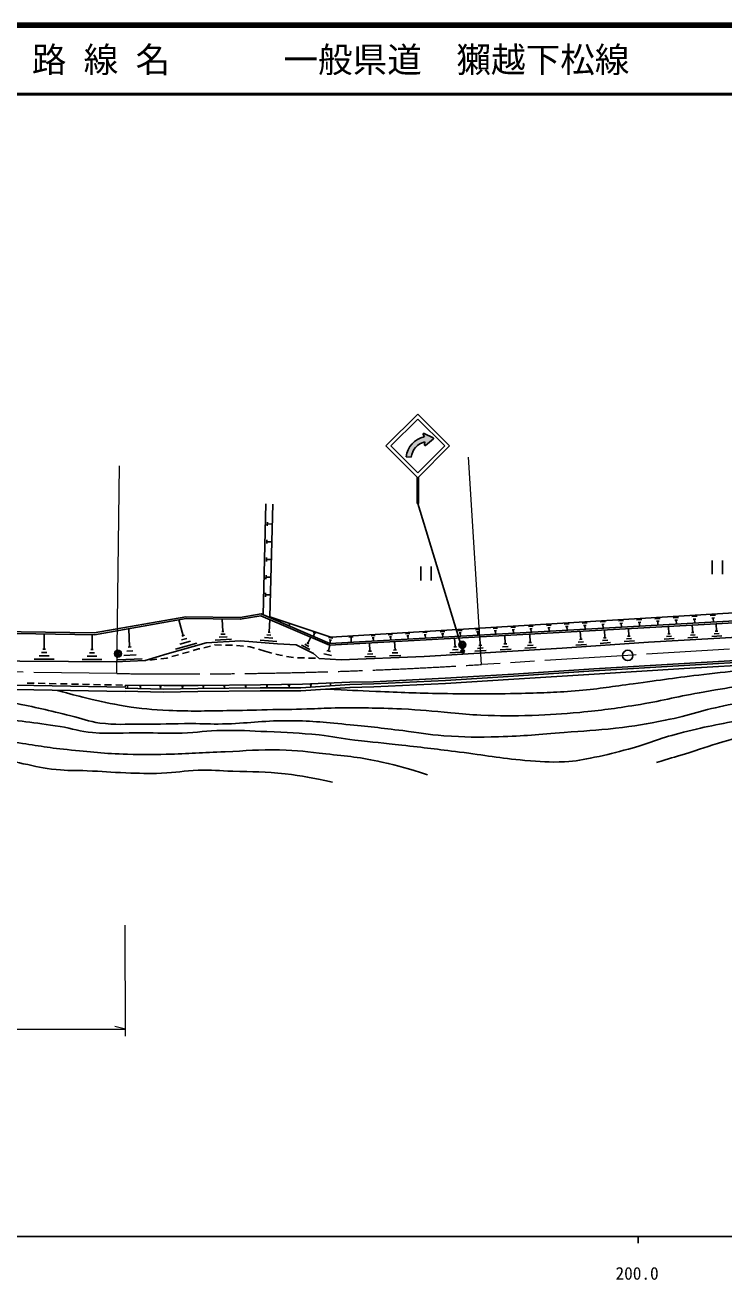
# Model space of a CAD drawing. Units: millimetres, scale not verified. Extents: x 40000 to 680000, y 20000 to 380000.
# Drawn here: x 179408 to 280389, y 198715 to 380000 of the extents above; entities that cross this region are included whole.
import ezdxf
from ezdxf.enums import TextEntityAlignment as Align

# ---------------------------------------------------------------- set-up
doc = ezdxf.new("R2010")
doc.units = ezdxf.units.MM
doc.header["$LTSCALE"] = 1000
doc.header["$PDMODE"] = 32
doc.header["$PDSIZE"] = 500
doc.linetypes.add('CHAIN', pattern=[18.5, 12, -1.5, 3.5, -1.5])
for name, color, linetype, lineweight in [('M-BGD', 7, 'Continuous', 25), ('M-BMK', 2, 'CHAIN', 13), ('M-BMK-SRVR', 3, 'Continuous', 25), ('M-STR-HTXT', 7, 'Continuous', 13), ('M-STR-STRC', 7, 'Continuous', 25), ('M-TTL', 2, 'Continuous', 140), ('M-TTL-BAND', 7, 'Continuous', 25), ('M-TTL-LINE', 7, 'Continuous', 50)]:
    doc.layers.add(name, color=color, linetype=linetype, lineweight=lineweight)
doc.layers.add('M-TTL-TXT', color=7, linetype='Continuous')
doc.styles.add('ＭＳ ゴシック', font='')
doc.styles.get('ＭＳ ゴシック').set_extended_font_data('MS Gothic')

msp = doc.modelspace()

# ---------------------------------------------------------------- hatches: boundary and pattern name
at = {"layer": 'M-STR-STRC'}
for points in [[(235200, 317561), (234483, 317643, -0.32224), (237100, 320517), (236914, 320862, -0.6929), (237066, 320998), (238380, 320371, -0.50861), (238418, 320215), (237277, 319275, -0.63329), (237104, 319376), (237184, 319793, 0.31592)], [(236256, 314699), (236156, 314598), (236056, 314699), (236052, 310875), (236252, 310875)]]:
    msp.add_hatch(color=256, dxfattribs=at).paths.add_polyline_path(points)

# ---------------------------------------------------------------- linework, layer by layer
at = {"layer": 'M-BGD'}
for p, q in [((213787, 294818), (214185, 310813)), ((214779, 294490), (215184, 310788)), ((214406, 307646), (214420, 308206)), ((214413, 307926), (215113, 307909)), ((214342, 305087), (214356, 305647)), ((214349, 305367), (215049, 305350)), ((214279, 302528), (214293, 303088)), ((214286, 302808), (214985, 302791)), ((236590, 301775), (236591, 299775)), ((238090, 301776), (238091, 299776)), ((278691, 302664), (278692, 300664)), ((280191, 302665), (280192, 300665)), ((214215, 299969), (214229, 300529)), ((214222, 300249), (214922, 300231)), ((214152, 297410), (214165, 297969)), ((214158, 297690), (214858, 297672)), ((202257, 291787), (201613, 294076)), ((207987, 292399), (207888, 294194)), ((213493, 294661), (223405, 290409)), ((213525, 294930), (223451, 290672)), ((214663, 292275), (214792, 294104)), ((308101, 295116), (223405, 290409)), ((308085, 295376), (223451, 290672)), ((262519, 293770), (263259, 293815)), ((265144, 293918), (265887, 293963)), ((267777, 294075), (268527, 294120)), ((267987, 293711), (268362, 293734)), ((268175, 293722), (268209, 293159)), ((270421, 294230), (271177, 294275)), ((270633, 293863), (271011, 293886)), ((270822, 293874), (270856, 293307)), ((273077, 294381), (273837, 294427)), ((273290, 294013), (273670, 294036)), ((273480, 294024), (273515, 293454)), ((275737, 294549), (276513, 294596)), ((275954, 294173), (276342, 294196)), ((276148, 294185), (276184, 293603)), ((278412, 294708), (279196, 294756)), ((278632, 294328), (279024, 294352)), ((278828, 294340), (278863, 293752)), ((124055, 292986), (189422, 291920)), ((124059, 293246), (189401, 292180)), ((182169, 289844), (182173, 292038)), ((189086, 289773), (189109, 291925)), ((194506, 290154), (194398, 292800)), ((208308, 292017), (207710, 291984)), ((208136, 292408), (207837, 292391)), ((214939, 291847), (214329, 291890)), ((214815, 292264), (214510, 292286)), ((217524, 293437), (217686, 293384)), ((217605, 293410), (217538, 293208)), ((221044, 292274), (221457, 292137)), ((221250, 292205), (221080, 291689)), ((231880, 291919), (232502, 291957)), ((234374, 292077), (235011, 292115)), ((236878, 292234), (237530, 292274)), ((237061, 291918), (237387, 291938)), ((237224, 291928), (237254, 291439)), ((239407, 292362), (240049, 292401)), ((239587, 292051), (239908, 292070)), ((239747, 292060), (239777, 291579)), ((241936, 292512), (242585, 292552)), ((242118, 292197), (242442, 292217)), ((242280, 292207), (242310, 291720)), ((244480, 292652), (245128, 292691)), ((244661, 292338), (244985, 292357)), ((244823, 292347), (244853, 291861)), ((247024, 292814), (247688, 292854)), ((247210, 292492), (247542, 292512)), ((247376, 292502), (247406, 292003)), ((249576, 292982), (250261, 293023)), ((249768, 292650), (250110, 292670)), ((249939, 292660), (249970, 292146)), ((252146, 293133), (252838, 293175)), ((252399, 290813), (252326, 292016)), ((252340, 292797), (252686, 292818)), ((252513, 292808), (252544, 292289)), ((254729, 293281), (255424, 293323)), ((254924, 292943), (255271, 292965)), ((255097, 292954), (255129, 292432)), ((257316, 293441), (258024, 293484)), ((257515, 293097), (257869, 293119)), ((257692, 293108), (257724, 292577)), ((259696, 291257), (259613, 292421)), ((259914, 293600), (260635, 293644)), ((260116, 293251), (260477, 293273)), ((260297, 293262), (260329, 292722)), ((262727, 293411), (263097, 293433)), ((262912, 293422), (262945, 292867)), ((263202, 291484), (263121, 292616)), ((265352, 293558), (265723, 293581)), ((265538, 293570), (265572, 293013)), ((266665, 291709), (266587, 292809)), ((272621, 292063), (272262, 292043)), ((272441, 292053), (272383, 293131)), ((276259, 291901), (275539, 291862)), ((276059, 292251), (275699, 292232)), ((275879, 292241), (275821, 293322)), ((279702, 292088), (278979, 292049)), ((279502, 292440), (279141, 292420)), ((279321, 292430), (279262, 293513)), ((194727, 290163), (194286, 290145)), ((204213, 290691), (201161, 289832)), ((203307, 290985), (201781, 290555)), ((202782, 291386), (202019, 291171)), ((202448, 291841), (202067, 291733)), ((209249, 291269), (206856, 291137)), ((208629, 291635), (207433, 291569)), ((215796, 290970), (213358, 291142)), ((215215, 291419), (213996, 291506)), ((220539, 289804), (219365, 290401)), ((220395, 290247), (219808, 290545)), ((220397, 290615), (220104, 290764)), ((220250, 290690), (220698, 291570)), ((223260, 291521), (223897, 291417)), ((223272, 289584), (223461, 290412)), ((223367, 291176), (223685, 291124)), ((223526, 291150), (223448, 290672)), ((226210, 291564), (226801, 291600)), ((226505, 291582), (226550, 290844)), ((229245, 289547), (229195, 290731)), ((229398, 291758), (230001, 291794)), ((229567, 291465), (229869, 291483)), ((229718, 291474), (229745, 291022)), ((232054, 291617), (232365, 291636)), ((232210, 291627), (232238, 291160)), ((232861, 289718), (232810, 290932)), ((234552, 291768), (234871, 291787)), ((234712, 291777), (234741, 291299)), ((241761, 290192), (241350, 290167)), ((241555, 290180), (241481, 291414)), ((245387, 290404), (244980, 290379)), ((245184, 290392), (245110, 291615)), ((249227, 290223), (248418, 290174)), ((249000, 290615), (248596, 290591)), ((248798, 290603), (248725, 291816)), ((253249, 290059), (251645, 289963)), ((252824, 290436), (252022, 290388)), ((252599, 290825), (252198, 290801)), ((260527, 290536), (258975, 290426)), ((260112, 290897), (259335, 290841)), ((259890, 291271), (259502, 291243)), ((264010, 290783), (262501, 290676)), ((263606, 291134), (262851, 291080)), ((263390, 291498), (263013, 291471)), ((267450, 291028), (265984, 290924)), ((267057, 291368), (266324, 291316)), ((266848, 291722), (266481, 291696)), ((273199, 291374), (271762, 291296)), ((272820, 291713), (272102, 291674)), ((276639, 291560), (275198, 291482)), ((280083, 291747), (278638, 291668)), ((183628, 288379), (180703, 288385)), ((182898, 288868), (181435, 288871)), ((182533, 289356), (181802, 289358)), ((182351, 289844), (181986, 289845)), ((190505, 288323), (187636, 288354)), ((189793, 288809), (188358, 288824)), ((189439, 289291), (188722, 289299)), ((189265, 289771), (188906, 289775)), ((196342, 288463), (192815, 288318)), ((195436, 289015), (193673, 288942)), ((194971, 289584), (194090, 289548)), ((223698, 288906), (222594, 289158)), ((223548, 289521), (222996, 289647)), ((230067, 288790), (228488, 288724)), ((229656, 289168), (228867, 289135)), ((229442, 289555), (229047, 289538)), ((233704, 288943), (232085, 288875)), ((233282, 289330), (232473, 289296)), ((233063, 289726), (232658, 289709)), ((242427, 289407), (240782, 289308)), ((241991, 289793), (241169, 289744)), ((246048, 289625), (244417, 289527)), ((245616, 290008), (244800, 289959)), ((249656, 289843), (248038, 289745)), ((193877, 284354), (193897, 284632)), ((217391, 284634), (217698, 284640)), ((217544, 284637), (217552, 284253)), ((226330, 285055), (219484, 284805)), ((220560, 284719), (220854, 284725)), ((220707, 284722), (220715, 284355)), ((223422, 284823), (223637, 284827)), ((223529, 284825), (223535, 284556)), ((194087, 284480), (194310, 284485)), ((194198, 284482), (194204, 284204)), ((195952, 284463), (196203, 284468)), ((196077, 284465), (196084, 284151)), ((198824, 284436), (199116, 284442)), ((198970, 284439), (198978, 284075)), ((202016, 284437), (202277, 284442)), ((202147, 284440), (202154, 284113)), ((205048, 284449), (205280, 284454)), ((205164, 284451), (205170, 284162)), ((208095, 284479), (208317, 284483)), ((208206, 284481), (208212, 284203)), ((211168, 284509), (211390, 284513)), ((211279, 284511), (211285, 284233)), ((214227, 284548), (214463, 284553)), ((214345, 284551), (214351, 284256))]:
    msp.add_line(p, q, dxfattribs=at)
for points in [[(304150, 296455), (223607, 291572), (214779, 294490)], [(213525, 294930), (210471, 294420), (202654, 294524), (189401, 292180)], [(189422, 291920), (202675, 294264), (210491, 294160), (213493, 294661)], [(221884, 288513), (225086, 288281), (237079, 288784), (257039, 289987), (269509, 290873), (282360, 291570), (292123, 292232), (301475, 292849)], [(196748, 288179), (192434, 288002), (185701, 288074), (178629, 288090), (170071, 288350), (158530, 288429), (150734, 288636), (140646, 288774), (135406, 288855), (132171, 290179)], [(221884, 288513), (221072, 289197), (218560, 290473), (215859, 290598), (210551, 291040), (205588, 290766), (199948, 289179), (196748, 288179)], [(294839, 289029), (286213, 288463), (274623, 287776), (261590, 286990), (249977, 286236), (240119, 285629), (229777, 285141), (226330, 285055)], [(294859, 288730), (286232, 288163), (274641, 287476), (261609, 286691), (249995, 285937), (240135, 285330), (229788, 284841), (226337, 284756)], [(294888, 288281), (286260, 287714), (274668, 287027), (261637, 286241), (250024, 285488), (240160, 284880), (229804, 284391), (226349, 284306)], [(160388, 284976), (180679, 284594), (193877, 284354)], [(193892, 284209), (199375, 284064), (204380, 284153), (213376, 284257), (219261, 284252), (226337, 284756)], [(193897, 284632), (199455, 284582), (204402, 284591), (213444, 284679), (219484, 284805)], [(160376, 284326), (180667, 283944), (193865, 283704)], [(193880, 283759), (199373, 283613), (204386, 283703), (213379, 283807), (219276, 283802), (226369, 284307)]]:
    msp.add_lwpolyline(points, dxfattribs=at)
for centre, radius in [((242584, 290468), 500), ((242584, 290468), 360), ((242584, 290468), 200), ((242584, 290468), 60), ((192823, 289190), 500), ((192823, 289190), 360), ((192823, 289190), 200), ((192823, 289190), 60)]:
    msp.add_circle(centre, radius, dxfattribs=at)
for points, knots in [([(391911, 232181), (390772, 233298), (390459, 233613), (389577, 234576), (388569, 235678), (388062, 236347), (387107, 237495), (385838, 239020), (385085, 239841), (383890, 241424), (382613, 243114), (381971, 244116), (380787, 245873), (379831, 247290), (379425, 248174), (378391, 249535), (377594, 250584), (377074, 251114), (376189, 252090), (374731, 253701), (373879, 254571), (372381, 256143), (371139, 257446), (370423, 258157), (369179, 259459), (368265, 260415), (367761, 260959), (366856, 261925), (364941, 263970), (363993, 265239), (361971, 267180), (359750, 269311), (358353, 270337), (355991, 272312), (354965, 273169), (354398, 273659), (353334, 274469), (352510, 275096), (352067, 275488), (351155, 275980), (350163, 276514), (349502, 276585), (348481, 277062), (347218, 277652), (346553, 278070), (345319, 278720), (343954, 279441), (343104, 279705), (341827, 280572), (340591, 281411), (339984, 282003), (338891, 283022), (338053, 283804), (337749, 284421), (336841, 285121), (336126, 285671), (335666, 285921), (334825, 286249), (333805, 286646), (333182, 286714), (332130, 287014), (331417, 287218), (330962, 287194), (330306, 287539), (329441, 287994), (329368, 288842), (328480, 289248), (327646, 289630), (327095, 289643), (326183, 289736), (324879, 289869), (324138, 289683), (322828, 289628), (320720, 289540), (319540, 289461), (317434, 289323), (314382, 289124), (312677, 288955), (309627, 288733), (307006, 288543), (305536, 288466), (302916, 288267), (300501, 288083), (299152, 287930), (296736, 287756), (293779, 287543), (292117, 287506), (289161, 287275), (284591, 286919), (282030, 286706), (277475, 286190), (273489, 285738), (271272, 285355), (267293, 284843), (264236, 284449), (262534, 284126), (259463, 283861), (256223, 283582), (254397, 283543), (251146, 283456), (246644, 283336), (244120, 283356), (239617, 283424), (235890, 283479), (233804, 283590), (230079, 283739), (227267, 283852), (226377, 283891), (222880, 284058)], [0, 0, 0, 0, 1, 1, 1, 2, 2, 2, 3, 3, 3, 4, 4, 4, 5, 5, 5, 6, 6, 6, 7, 7, 7, 8, 8, 8, 9, 9, 9, 10, 10, 10, 11, 11, 11, 12, 12, 12, 13, 13, 13, 14, 14, 14, 15, 15, 15, 16, 16, 16, 17, 17, 17, 18, 18, 18, 19, 19, 19, 20, 20, 20, 21, 21, 21, 22, 22, 22, 23, 23, 23, 24, 24, 24, 25, 25, 25, 26, 26, 26, 27, 27, 27, 28, 28, 28, 29, 29, 29, 30, 30, 30, 31, 31, 31, 32, 32, 32, 33, 33, 33, 34, 34, 34, 35, 35, 35, 36, 36, 36, 36]), ([(325663, 284586), (325534, 285128), (325482, 285355), (325226, 285781), (324978, 286196), (324795, 286421), (324409, 286712), (323911, 287086), (323534, 287147), (322937, 287326), (322074, 287584), (321573, 287731), (320673, 287761), (320014, 287782), (319647, 287687), (318988, 287662), (317800, 287616), (317134, 287640), (315946, 287596), (313254, 287497), (311750, 287365), (309061, 287193), (306210, 287011), (304613, 286907), (301767, 286670), (298961, 286436), (297393, 286272), (294592, 285985), (292083, 285729), (290671, 285629), (288171, 285296), (283736, 284704), (281257, 284324), (276851, 283545), (273258, 282909), (271285, 282330), (267681, 281759), (264533, 281261), (262762, 281012), (259590, 280709), (256893, 280452), (255375, 280372), (252668, 280274), (249783, 280171), (248162, 280197), (245277, 280304), (243582, 280368), (242641, 280532), (240951, 280665), (238164, 280884), (236607, 281076), (233815, 281195), (230068, 281356), (227965, 281396), (224215, 281341), (222622, 281317), (221730, 281244), (220137, 281198), (217902, 281133), (216648, 281132), (214412, 281086), (212133, 281039), (210857, 280978), (208577, 280955), (205298, 280922), (203457, 280833), (200182, 280992), (197699, 281111), (196303, 281219), (193850, 281617), (191670, 281970), (190461, 282250), (188314, 282769), (186661, 283169), (186113, 283314), (184104, 283881)], [0, 0, 0, 0, 1, 1, 1, 2, 2, 2, 3, 3, 3, 4, 4, 4, 5, 5, 5, 6, 6, 6, 7, 7, 7, 8, 8, 8, 9, 9, 9, 10, 10, 10, 11, 11, 11, 12, 12, 12, 13, 13, 13, 14, 14, 14, 15, 15, 15, 16, 16, 16, 17, 17, 17, 18, 18, 18, 19, 19, 19, 20, 20, 20, 21, 21, 21, 22, 22, 22, 23, 23, 23, 24, 24, 24, 25, 25, 25, 25]), ([(162095, 284294), (165531, 283997), (166476, 283903), (169269, 283527), (172555, 283085), (174380, 282726), (177635, 282095), (180924, 281458), (182746, 281000), (186007, 280231), (187662, 279840), (188541, 279381), (190228, 279168), (192528, 278876), (193843, 279014), (196162, 278997), (199014, 278976), (200611, 279080), (203463, 279088), (205212, 279093), (206192, 278985), (207941, 279028), (211563, 279116), (213581, 279491), (217203, 279507), (220558, 279522), (222434, 279275), (225776, 278977), (228997, 278690), (230793, 278445), (234004, 278068), (236319, 277796), (237599, 277486), (239924, 277325), (243008, 277110), (244746, 277108), (247836, 277181), (251540, 277268), (253606, 277533), (257300, 277809), (260199, 278027), (261830, 278074), (264716, 278422), (267546, 278763), (269130, 278999), (271924, 279568), (275507, 280298), (277433, 281070), (281017, 281796), (284165, 282434), (285969, 282569), (289159, 282946), (293916, 283508), (296607, 283556), (301377, 283988), (304251, 284248), (305849, 284561), (308733, 284681), (311925, 284814), (313727, 284680), (316905, 284355), (319347, 284104), (320757, 284106), (323125, 283459), (323862, 283258), (324139, 283196), (324995, 282889)], [0, 0, 0, 0, 1, 1, 1, 2, 2, 2, 3, 3, 3, 4, 4, 4, 5, 5, 5, 6, 6, 6, 7, 7, 7, 8, 8, 8, 9, 9, 9, 10, 10, 10, 11, 11, 11, 12, 12, 12, 13, 13, 13, 14, 14, 14, 15, 15, 15, 16, 16, 16, 17, 17, 17, 18, 18, 18, 19, 19, 19, 20, 20, 20, 21, 21, 21, 22, 22, 22, 22]), ([(324187, 281150), (322416, 281598), (321891, 281719), (320397, 281969), (318617, 282266), (317601, 282317), (315801, 282442), (312764, 282652), (311053, 282777), (308010, 282675), (304739, 282566), (302928, 282181), (299669, 281878), (297864, 281710), (296850, 281649), (295047, 281458), (293746, 281319), (293016, 281243), (291721, 281058), (288490, 280597), (286685, 280302), (283477, 279708), (279705, 279011), (277587, 278621), (273873, 277664), (270996, 276923), (269473, 276196), (266607, 275414), (264699, 274894), (263630, 274589), (261688, 274212), (260009, 273886), (259065, 273649), (257356, 273569), (255125, 273464), (253868, 273592), (251643, 273778), (247938, 274088), (245891, 274523), (242202, 274977), (238938, 275379), (237110, 275604), (233843, 275978), (231196, 276280), (229704, 276377), (227060, 276706), (225037, 276958), (223922, 277245), (221893, 277444), (218956, 277732), (217302, 277797), (214354, 277927), (211842, 278038), (210433, 278143), (207919, 278101), (205634, 278064), (204365, 277791), (202082, 277719), (199855, 277649), (198606, 277736), (196378, 277748), (193562, 277762), (191977, 277582), (189168, 277787), (187299, 277923), (186305, 278386), (184454, 278672), (180616, 279266), (178448, 279471), (174602, 280004), (172280, 280326), (170990, 280587), (168662, 280858), (166179, 281147), (164785, 281305), (162290, 281453), (159376, 281626), (157738, 281756), (154820, 281675), (152648, 281614), (151426, 281496), (149283, 281140), (147972, 280922), (147250, 280700), (145993, 280268), (144989, 279924), (144435, 279677), (143525, 279130), (142701, 278635), (142262, 278310), (141547, 277667), (140391, 276629), (139814, 275965), (138816, 274774), (137924, 273708), (137634, 273308), (136668, 271936)], [0, 0, 0, 0, 1, 1, 1, 2, 2, 2, 3, 3, 3, 4, 4, 4, 5, 5, 5, 6, 6, 6, 7, 7, 7, 8, 8, 8, 9, 9, 9, 10, 10, 10, 11, 11, 11, 12, 12, 12, 13, 13, 13, 14, 14, 14, 15, 15, 15, 16, 16, 16, 17, 17, 17, 18, 18, 18, 19, 19, 19, 20, 20, 20, 21, 21, 21, 22, 22, 22, 23, 23, 23, 24, 24, 24, 25, 25, 25, 26, 26, 26, 27, 27, 27, 28, 28, 28, 29, 29, 29, 30, 30, 30, 31, 31, 31, 32, 32, 32, 32]), ([(370631, 238086), (370191, 239925), (370047, 240474), (369543, 241964), (368950, 243715), (368617, 244715), (367719, 246330), (366890, 247822), (366250, 248553), (365243, 249932), (364150, 251429), (363596, 252319), (362362, 253702), (361528, 254637), (361011, 255120), (360057, 255932), (359136, 256716), (358524, 257032), (357523, 257712), (356746, 258240), (356237, 258435), (355514, 259036), (354624, 259775), (354216, 260294), (353465, 261174), (352548, 262248), (352128, 262925), (351255, 264035), (350345, 265192), (349903, 265901), (348895, 266974), (347911, 268021), (347310, 268565), (346200, 269477), (344892, 270553), (344171, 271194), (342708, 272047), (341434, 272790), (340628, 273030), (339284, 273637), (337891, 274265), (337145, 274713), (335695, 275197), (333240, 276017), (331736, 276008), (329243, 276702), (326624, 277431), (325255, 278177), (322614, 278826), (320714, 279293), (319634, 279511), (317695, 279778), (314350, 280238), (312458, 280420), (309084, 280529), (305129, 280658), (302899, 280533), (298959, 280161), (295369, 279822), (293354, 279565), (289822, 278837), (286049, 278060), (283964, 277487), (280255, 276447), (278070, 275833), (276885, 275358), (274715, 274692), (273132, 274206), (272628, 274053), (270655, 273469)], [0, 0, 0, 0, 1, 1, 1, 2, 2, 2, 3, 3, 3, 4, 4, 4, 5, 5, 5, 6, 6, 6, 7, 7, 7, 8, 8, 8, 9, 9, 9, 10, 10, 10, 11, 11, 11, 12, 12, 12, 13, 13, 13, 14, 14, 14, 15, 15, 15, 16, 16, 16, 17, 17, 17, 18, 18, 18, 19, 19, 19, 20, 20, 20, 21, 21, 21, 22, 22, 22, 23, 23, 23, 23]), ([(139259, 271979), (140736, 272991), (141198, 273283), (142506, 274006), (144210, 274947), (145220, 275388), (147049, 276054), (149329, 276883), (150644, 277269), (153016, 277781), (155177, 278247), (156405, 278454), (158605, 278667), (159672, 278770), (160277, 278797), (161348, 278758), (162596, 278714), (163290, 278587), (164529, 278426), (167210, 278075), (168697, 277771), (171370, 277365), (173948, 276974), (175391, 276751), (177971, 276376), (180908, 275950), (182544, 275631), (185496, 275321), (188898, 274963), (190809, 274770), (194228, 274659), (196400, 274589), (197619, 274598), (199791, 274652), (203125, 274734), (204988, 274897), (208320, 275026), (211391, 275145), (213112, 275357), (216184, 275284), (218796, 275221), (220252, 275007), (222848, 274716), (226032, 274360), (227837, 274230), (230965, 273537), (233584, 272956), (234519, 272679), (237580, 271684)], [0, 0, 0, 0, 1, 1, 1, 2, 2, 2, 3, 3, 3, 4, 4, 4, 5, 5, 5, 6, 6, 6, 7, 7, 7, 8, 8, 8, 9, 9, 9, 10, 10, 10, 11, 11, 11, 12, 12, 12, 13, 13, 13, 14, 14, 14, 15, 15, 15, 16, 16, 16, 16]), ([(223815, 270623), (220639, 271313), (219681, 271507), (216994, 271824), (214047, 272171), (212371, 272094), (209405, 272207), (207465, 272280), (206376, 272406), (204435, 272341), (202357, 272271), (201207, 271992), (199130, 271915), (197115, 271840), (195984, 271909), (193969, 271970), (191783, 272036), (190562, 272170), (188377, 272269), (186621, 272348), (185629, 272268), (183879, 272440), (182002, 272624), (180973, 272915), (179125, 273296), (177694, 273590), (176921, 273886), (175486, 274164), (173621, 274524), (172570, 274715), (170681, 274919), (168923, 275109), (167930, 275137), (166164, 275201), (164639, 275257), (163782, 275324), (162258, 275248), (160467, 275157), (159466, 275028), (157695, 274746), (155815, 274447), (154748, 274301), (152918, 273774), (151660, 273412), (150983, 273117), (149768, 272631), (148296, 272042), (147810, 271798), (146071, 270959)], [0, 0, 0, 0, 1, 1, 1, 2, 2, 2, 3, 3, 3, 4, 4, 4, 5, 5, 5, 6, 6, 6, 7, 7, 7, 8, 8, 8, 9, 9, 9, 10, 10, 10, 11, 11, 11, 12, 12, 12, 13, 13, 13, 14, 14, 14, 15, 15, 15, 16, 16, 16, 16])]:
    msp.add_open_spline(points, degree=3, knots=knots, dxfattribs=at)
at = {"layer": 'M-BMK'}
for points in [[(299642, 291016), (266498, 288941), (245357, 287618)], [(192651, 286324), (166570, 286675), (141484, 287013)]]:
    msp.add_lwpolyline(points, dxfattribs=at)
msp.add_arc((201993, 980261), 694000, 269.2287, 273.58241, dxfattribs=at)
at = {"layer": 'M-BMK-SRVR'}
msp.add_circle((266498, 288941), 750, dxfattribs=at)
at = {"layer": 'M-STR-HTXT'}
for p, q in [((245357, 287618), (243483, 317559)), ((192651, 286324), (193055, 316322)), ((193894, 233942), (193888, 249942)), ((66552, 234898), (193894, 234942)), ((193894, 234942), (192394, 235342))]:
    msp.add_line(p, q, dxfattribs=at)
at = {"layer": 'M-STR-STRC'}
for p, q in [((236157, 323790), (231560, 319195)), ((236157, 323083), (232267, 319195)), ((240753, 319194), (236157, 323790)), ((240046, 319194), (236157, 323083)), ((238380, 320371), (237066, 320998)), ((231560, 319195), (236156, 314598)), ((232267, 319195), (236156, 315305)), ((236156, 315305), (240046, 319194)), ((236156, 314598), (240753, 319194)), ((236914, 320862), (237100, 320517)), ((237184, 319793), (237104, 319376)), ((237277, 319275), (238418, 320215)), ((234483, 317643), (235200, 317561)), ((236056, 314699), (236052, 310875)), ((236156, 314598), (236152, 310875)), ((236256, 314699), (236252, 310875)), ((242644, 289537), (236152, 310875)), ((206198, 290292), (205226, 290054)), ((206814, 290444), (206780, 290436)), ((207779, 290426), (206814, 290444)), ((209379, 290396), (208379, 290415)), ((210973, 290271), (209978, 290367)), ((211934, 290178), (211570, 290213)), ((212541, 289994), (211934, 290178)), ((198444, 288380), (197451, 288263)), ((199881, 288551), (199040, 288451)), ((200028, 288593), (199881, 288551)), ((201566, 289035), (200605, 288759)), ((203104, 289476), (202143, 289200)), ((204465, 289867), (203681, 289642)), ((204644, 289911), (204465, 289867)), ((214072, 289529), (213115, 289820)), ((214072, 289529), (215040, 289278)), ((215621, 289128), (216274, 288958)), ((216274, 288958), (216595, 288902)), ((217185, 288798), (218170, 288624)), ((218769, 288594), (219768, 288568)), ((220368, 288552), (221368, 288526)), ((196856, 288192), (196748, 288179)), ((179708, 284946), (180707, 284919)), ((181307, 284906), (182307, 284884)), ((182907, 284871), (183907, 284849)), ((184506, 284836), (185506, 284815)), ((186106, 284802), (187106, 284780)), ((187706, 284767), (188705, 284745)), ((189305, 284732), (190305, 284710)), ((190905, 284697), (191905, 284676)), ((192504, 284663), (193504, 284641))]:
    msp.add_line(p, q, dxfattribs=at)
for radius in [150, 150, 120, 120, 90, 90, 60, 60, 30, 30, 20, 20]:
    msp.add_circle((242644, 289537), radius, dxfattribs=at)
for centre, radius, start, end in [((237015, 320902), 109, 62.28963, 201.16209), ((237789, 317261), 3328, 101.9581, 173.40245), ((237783, 317264), 2599, 103.31057, 173.44003), ((237214, 319367), 111, 175.26931, 304.65197), ((238342, 320279), 99.5, 319.87888, 67.7129)]:
    msp.add_arc(centre, radius, start, end, dxfattribs=at)
msp.add_point((242644, 289537), dxfattribs=at)
msp.add_point((242644, 289537), dxfattribs=at)
at = {"layer": 'M-TTL'}
msp.add_line((680000, 380000), (40000, 380000), dxfattribs=at)
at = {"layer": 'M-TTL-BAND'}
for p, q in [((40000, 205000), (579000, 205000)), ((268000, 205000), (268000, 204000))]:
    msp.add_line(p, q, dxfattribs=at)
at = {"layer": 'M-TTL-LINE'}
msp.add_line((40000, 370000), (680000, 370000), dxfattribs=at)

# ---------------------------------------------------------------- texts
at = {"layer": 'M-TTL-BAND', "style": 'ＭＳ ゴシック'}
msp.add_text('200.0', height=1833, dxfattribs=at).set_placement((267844, 198195), align=Align.BOTTOM_CENTER)
at = {"layer": 'M-TTL-TXT', "style": 'ＭＳ ゴシック'}
for s, p in [('路 線 名', (180380, 375000)), ('一般県道\u3000獺越下松線', (216734, 375000))]:
    msp.add_text(s, height=3666, dxfattribs=at).set_placement(p, align=Align.MIDDLE_LEFT)

doc.saveas('drawing.dxf')
